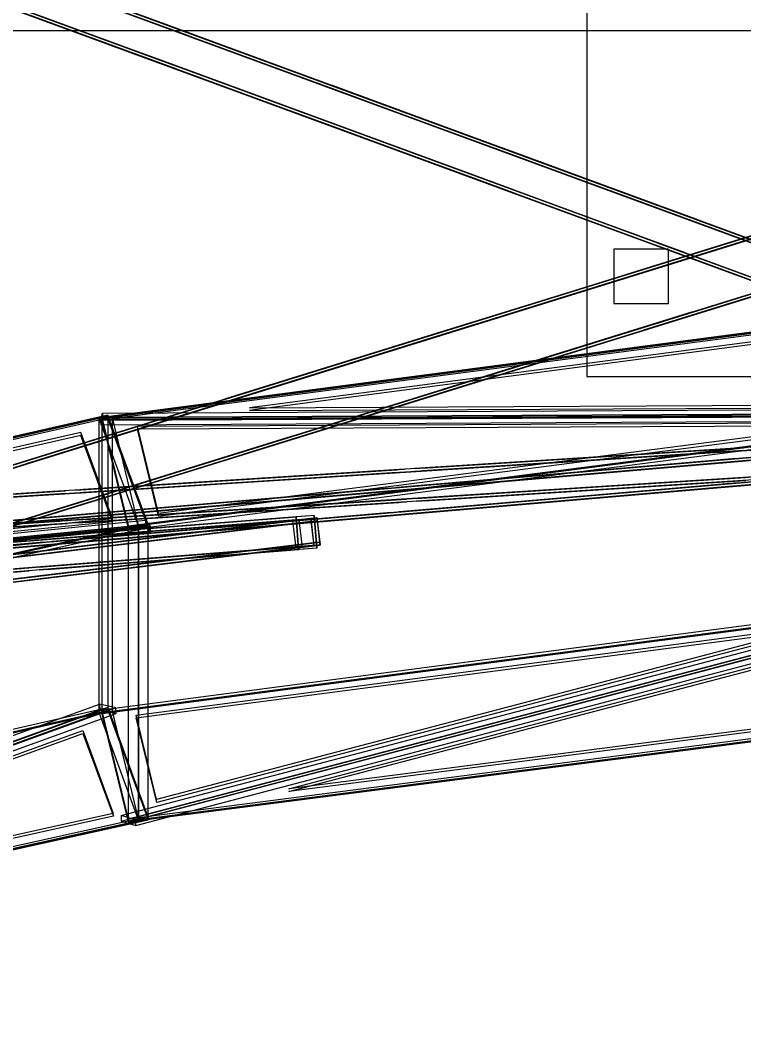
# Model space of a CAD drawing. Header units: millimetres. Extents: x -52000 to 48850, y -48850 to 51750.
# Drawn here: x -10111 to -6136, y -28322 to -22842 of the extents above; entities that cross this region are included whole.
import ezdxf

# ---------------------------------------------------------------- set-up
doc = ezdxf.new("R2010")
doc.units = ezdxf.units.MM
doc.layers.add('D-STR-BASE', color=7, linetype='Continuous', lineweight=25)
doc.layers.add('D-STR-STRC', color=7, linetype='Continuous', lineweight=25)

msp = doc.modelspace()

# ---------------------------------------------------------------- linework, layer by layer
at = {"layer": 'D-STR-BASE'}
for points in [[(-24900, -22900), (24900, -22900), (24900, 22900), (-24900, 22900)], [(-7000, -24800), (7000, -24800), (7000, -21700), (-7000, -21700)], [(-6850, -24400), (-6550, -24400), (-6550, -24100), (-6850, -24100)]]:
    msp.add_lwpolyline(points, close=True, dxfattribs=at)
at = {"layer": 'D-STR-STRC'}
for points in [[(-13456.8, -26312.2), (-13038, -26182.2), (162, -22084.8), (-256.8, -22214.7)], [(-13452.1, -26327.5), (-13033.3, -26197.5), (166.7, -22100), (-252.1, -22230)], [(176.2, -26369.9), (-114.8, -26263), (-11266.1, -22165.6), (-10975.1, -22272.5)], [(181.7, -26354.9), (-109.3, -26248), (-11260.6, -22150.5), (-10969.6, -22257.5)], [(109.3, -26552), (-181.7, -26445.1), (-11333, -22347.7), (-11042, -22454.6)], [(114.8, -26537), (-176.2, -26430.1), (-11327.5, -22332.6), (-11036.5, -22439.6)], [(-13366.7, -26602.5), (-12947.9, -26472.5), (252.1, -22375.1), (-166.7, -22505.1)], [(-13362, -26617.8), (-12943.2, -26487.8), (256.8, -22390.4), (-162, -22520.4)], [(-9187.3, -22912.3), (-9391.7, -22837.2), (-10257.7, -22519)], [(-9184.6, -22913.3), (-10050.6, -22595.1), (-10255, -22520)], [(-9192.8, -22927.4), (-9397.2, -22852.2), (-10263.2, -22534.1)], [(-9190.2, -22928.3), (-10056.1, -22610.2), (-10260.5, -22535)], [(-9259.7, -23109.5), (-9464.2, -23034.3), (-10330.1, -22716.2)], [(-9257.1, -23110.4), (-10123, -22792.3), (-10327.4, -22717.1)], [(-9254.2, -23094.4), (-9458.6, -23019.3), (-10324.6, -22701.1)], [(-9251.5, -23095.4), (-10117.5, -22777.2), (-10321.9, -22702.1)], [(-8263.6, -23268.8), (-8468, -23193.7), (-9333.9, -22875.5)], [(-8260.9, -23269.8), (-9126.8, -22951.6), (-9331.2, -22876.5)], [(-8258, -23253.8), (-8462.5, -23178.7), (-9328.4, -22860.5)], [(-8255.4, -23254.8), (-9121.3, -22936.6), (-9325.7, -22861.5)], [(-8330.5, -23450.9), (-8534.9, -23375.8), (-9400.8, -23057.6)], [(-8327.8, -23451.9), (-9193.7, -23133.7), (-9398.1, -23058.6)], [(-8325, -23435.9), (-8529.4, -23360.8), (-9395.3, -23042.6)], [(-8322.3, -23436.9), (-9188.2, -23118.7), (-9392.6, -23043.6)], [(-7334.3, -23610.3), (-7538.7, -23535.2), (-8404.6, -23217)], [(-7331.6, -23611.2), (-8197.6, -23293.1), (-8402, -23218)], [(-7328.8, -23595.2), (-7533.2, -23520.1), (-8399.1, -23202)], [(-7326.1, -23596.2), (-8192, -23278), (-8396.4, -23202.9)], [(-7401.2, -23792.4), (-7605.6, -23717.3), (-8471.6, -23399.1)], [(-7395.7, -23777.3), (-7600.1, -23702.2), (-8466, -23384)], [(-7393, -23778.3), (-8259, -23460.1), (-8463.4, -23385)], [(-7398.5, -23793.3), (-8264.5, -23475.2), (-8468.9, -23400.1)], [(-6405, -23951.7), (-6609.4, -23876.6), (-7475.4, -23558.4)], [(-6402.3, -23952.7), (-7268.3, -23634.5), (-7472.7, -23559.4)], [(-6399.5, -23936.7), (-6603.9, -23861.6), (-7469.9, -23543.4)], [(-6396.8, -23937.7), (-7262.8, -23619.5), (-7467.2, -23544.4)], [(-6466.4, -24118.8), (-6670.8, -24043.7), (-7536.8, -23725.5)], [(-6463.7, -24119.8), (-7329.7, -23801.6), (-7534.1, -23726.5)], [(-6471.9, -24133.8), (-6676.3, -24058.7), (-7542.3, -23740.5)], [(-6469.2, -24134.8), (-7335.2, -23816.6), (-7539.6, -23741.5)], [(-6782.1, -24240.3), (-6445.1, -24135.7), (-5414.7, -23815.8)], [(-6780.2, -24239.7), (-5749.8, -23919.8), (-5412.8, -23815.2)], [(-6777.3, -24255.5), (-6440.3, -24150.9), (-5409.9, -23831.1)], [(-6775.5, -24255), (-5745, -23935.1), (-5408.1, -23830.5)], [(-5470.2, -24278.1), (-5674.6, -24203), (-6540.6, -23884.9)], [(-5467.5, -24279.1), (-6333.5, -23960.9), (-6537.9, -23885.8)], [(-5475.7, -24293.2), (-5680.1, -24218.1), (-6546.1, -23899.9)], [(-5473.1, -24294.2), (-6339, -23976), (-6543.4, -23900.9)], [(-6691.9, -24530.6), (-6355, -24426), (-5324.5, -24106.1)], [(-6690.1, -24530), (-5659.7, -24210.2), (-5322.7, -24105.6)], [(-5542.7, -24475.3), (-5747.1, -24400.2), (-6613, -24082)], [(-5540, -24476.3), (-6405.9, -24158.1), (-6610.3, -24083)], [(-5537.1, -24460.2), (-5741.5, -24385.1), (-6607.5, -24067)], [(-5534.5, -24461.2), (-6400.4, -24143), (-6604.8, -24067.9)], [(-7882.1, -24581.7), (-7545.1, -24477.1), (-6514.7, -24157.3)], [(-7880.2, -24581.1), (-6849.8, -24261.3), (-6512.8, -24156.7)], [(-6687.2, -24545.9), (-6350.2, -24441.3), (-5319.8, -24121.4)], [(-6685.3, -24545.3), (-5654.9, -24225.4), (-5317.9, -24120.8)], [(-7877.3, -24597), (-7540.3, -24492.4), (-6509.9, -24172.5)], [(-7875.5, -24596.4), (-6845, -24276.6), (-6508.1, -24172)], [(-9661.8, -25025), (-4666.3, -25000.5), (-4812.4, -24388.9)], [(-9661.4, -25040.4), (-4665.9, -25015.9), (-4812, -24404.3)], [(-8852, -24971.8), (-4859.1, -24952.2), (-4975.8, -24463.3)], [(-8851.7, -24987.2), (-4858.7, -24967.6), (-4975.5, -24478.7)], [(-7791.9, -24872.1), (-7455, -24767.5), (-6424.5, -24447.6)], [(-7790.1, -24871.5), (-6759.7, -24551.6), (-6422.7, -24447)], [(-7787.2, -24887.3), (-7450.2, -24782.7), (-6419.8, -24462.9)], [(-7785.3, -24886.8), (-6754.9, -24566.9), (-6417.9, -24462.3)], [(-8982.1, -24923.2), (-8645.1, -24818.6), (-7614.7, -24498.7)], [(-8980.2, -24922.6), (-7949.8, -24602.7), (-7612.8, -24498.1)], [(-8977.3, -24938.5), (-8640.3, -24833.9), (-7609.9, -24514)], [(-8975.5, -24937.9), (-7945, -24618), (-7608.1, -24513.4)], [(-8891.9, -25213.5), (-8555, -25108.9), (-7524.5, -24789)], [(-8890.1, -25212.9), (-7859.7, -24893.1), (-7522.7, -24788.5)], [(-8887.2, -25228.8), (-8550.2, -25124.2), (-7519.8, -24804.3)], [(-8885.3, -25228.2), (-7854.9, -24908.4), (-7517.9, -24803.7)], [(-10082.1, -25264.6), (-9745.1, -25160), (-8714.7, -24840.2)], [(-10080.2, -25264), (-9049.8, -24944.2), (-8712.8, -24839.6)], [(-10077.3, -25279.9), (-9740.3, -25175.3), (-8709.9, -24855.4)], [(-10075.5, -25279.3), (-9045, -24959.5), (-8708.1, -24854.9)], [(-14470.8, -26113.9), (-9408, -25613.3), (-9628.9, -25012.7)], [(-14470.2, -26129.2), (-9407.5, -25628.7), (-9628.3, -25028)], [(-9458.2, -27243.7), (-9458.3, -25624.9), (-9679, -25024.8), (-9679, -26643.6)], [(-9657.6, -25031.5), (-9664.9, -25064.7), (-9665.6, -25033.9), (-9658.3, -25000.7)], [(-9661.8, -25025), (-9515.7, -25625.7), (-4666.3, -25000.5)], [(-9660.5, -26650.5), (-9660.5, -25030.5), (-9661.8, -25025), (-9661.8, -26645)], [(-9515.8, -27244.9), (-9515.8, -25626.1), (-9661.8, -25025.7), (-9661.7, -26644.6)], [(-9661.4, -25040.4), (-9515.3, -25641), (-4665.9, -25015.9)], [(-9626.9, -26638.3), (-9626.9, -25018.3), (-9628.9, -25012.7), (-9628.9, -26632.7)], [(-9408.1, -27232.6), (-9408.1, -25613.8), (-9628.9, -25013.4), (-9628.8, -26632.2)], [(-9459.9, -27237.7), (-9459.9, -25618.9), (-9605.9, -25018.4), (-9605.9, -26637.2)], [(-27131.1, -27041.5), (-27112.5, -27039.9), (-4241.5, -25085.2), (-4260.1, -25086.8)], [(-4249.1, -25086.9), (-4249.1, -25086.9), (-26583.5, -26505), (-26583.5, -26505)], [(-9468.5, -25074.3), (-9352.6, -25550.9), (-5505, -25054.9)], [(-9468.1, -25089.7), (-9352.2, -25566.3), (-5504.7, -25070.3)], [(-27129.7, -27057.4), (-27111.1, -27055.8), (-4240.2, -25101.1), (-4258.8, -25102.7)], [(-13579.8, -25973.2), (-9603.5, -25580), (-9777, -25108.2)], [(-13579.2, -25988.5), (-9602.9, -25595.3), (-9776.4, -25123.6)], [(-9991.9, -25555), (-9655, -25450.4), (-8624.5, -25130.5)], [(-9990.1, -25554.4), (-8959.7, -25234.5), (-8622.7, -25129.9)], [(-9987.2, -25570.2), (-9650.2, -25465.6), (-8619.8, -25145.8)], [(-9985.3, -25569.7), (-8954.9, -25249.8), (-8617.9, -25145.2)], [(-11182.1, -25606.1), (-10845.1, -25501.5), (-9814.7, -25181.6)], [(-11180.2, -25605.5), (-10149.8, -25285.6), (-9812.8, -25181)], [(-11177.3, -25621.4), (-10840.3, -25516.8), (-9809.9, -25196.9)], [(-11175.5, -25620.8), (-10145, -25300.9), (-9808.1, -25196.3)], [(-6180.7, -25193.5), (-7945.1, -25305.5), (-7945.1, -25305.5)], [(-6138.8, -25190.8), (-6138.8, -25190.8), (-7903.2, -25302.9)], [(-6137.8, -25206.8), (-6137.8, -25206.8), (-7902.2, -25318.8)], [(-27119.7, -27175), (-27101.1, -27173.4), (-4230.1, -25218.7), (-4248.7, -25220.3)], [(-27118.3, -27190.9), (-27099.7, -27189.3), (-4228.7, -25234.7), (-4247.4, -25236.3)], [(-4239.8, -25234.6), (-4239.8, -25234.6), (-26574.2, -26652.7), (-26574.2, -26652.7)], [(-8040.1, -25409.9), (-8028.5, -25408.9), (-6210.1, -25253.4)], [(-8009.3, -25407.2), (-6190.9, -25251.8), (-6179.3, -25250.8)], [(-6179.7, -25209.5), (-7944.1, -25321.5), (-7944.1, -25321.5)], [(-8041.9, -25311.7), (-9806.3, -25423.7), (-9806.3, -25423.7)], [(-8000, -25309), (-8000, -25309), (-9764.4, -25421)], [(-8038.7, -25425.8), (-8027.1, -25424.8), (-6208.7, -25269.4)], [(-8008, -25423.2), (-6189.6, -25267.8), (-6177.9, -25266.8)], [(-8040.9, -25327.6), (-9805.3, -25439.7), (-9805.3, -25439.7)], [(-7999, -25325), (-7999, -25325), (-9763.4, -25437)], [(-6170.3, -25357.2), (-7934.7, -25469.2), (-7934.7, -25469.2)], [(-6128.4, -25354.5), (-6128.4, -25354.5), (-7892.8, -25466.5)], [(-6127.4, -25370.5), (-6127.4, -25370.5), (-7891.8, -25482.5)], [(-9861.2, -25427.2), (-9861.2, -25427.2), (-11625.6, -25539.2)], [(-9946, -25572.7), (-9934.4, -25571.7), (-8116, -25416.3)], [(-9915.2, -25570.1), (-8096.8, -25414.7), (-8085.2, -25413.7)], [(-8028.7, -25543.4), (-8017.1, -25542.4), (-6198.7, -25387)], [(-8027.3, -25559.3), (-8015.7, -25558.3), (-6197.3, -25402.9)], [(-7997.9, -25540.7), (-6179.5, -25385.3), (-6167.9, -25384.3)], [(-7996.6, -25556.7), (-6178.1, -25401.3), (-6166.5, -25400.3)], [(-6169.3, -25373.1), (-7933.7, -25485.2), (-7933.7, -25485.2)], [(-9903.1, -25429.8), (-11667.5, -25541.9), (-11667.5, -25541.9)], [(-9902.1, -25445.8), (-11666.5, -25557.8), (-11666.5, -25557.8)], [(-9860.2, -25443.2), (-9860.2, -25443.2), (-11624.6, -25555.2)], [(-11091.9, -25896.4), (-10755, -25791.8), (-9724.5, -25472)], [(-11090.1, -25895.8), (-10059.7, -25576), (-9722.7, -25471.4)], [(-9944.6, -25588.7), (-9933, -25587.7), (-8114.6, -25432.3)], [(-9913.9, -25586.1), (-8095.5, -25430.6), (-8083.9, -25429.6)], [(-8031.5, -25475.3), (-9795.9, -25587.4), (-9795.9, -25587.4)], [(-7989.6, -25472.7), (-7989.6, -25472.7), (-9754, -25584.7)], [(-11087.2, -25911.7), (-10750.2, -25807.1), (-9719.8, -25487.2)], [(-11085.3, -25911.1), (-10054.9, -25591.3), (-9717.9, -25486.7)], [(-8030.5, -25491.3), (-9794.9, -25603.3), (-9794.9, -25603.3)], [(-7988.6, -25488.6), (-7988.6, -25488.6), (-9753, -25600.7)], [(-28036.6, -27937.4), (-28000.7, -27933), (-8479.9, -25576.1), (-8515.8, -25580.4)], [(-8494.7, -25578.9), (-8494.7, -25578.9), (-27121.2, -27041.6), (-27121.2, -27041.6)], [(-11851.9, -25735.6), (-11840.3, -25734.6), (-10021.9, -25579.2)], [(-11821.1, -25733), (-10002.7, -25577.6), (-9991.1, -25576.6)], [(-9850.8, -25590.9), (-9850.8, -25590.9), (-11615.2, -25702.9)], [(-10078.2, -25769), (-8609.6, -25591.7), (-8587.2, -25589)], [(-8637.5, -25574.1), (-10020.7, -25682.7), (-10020.7, -25682.7)], [(-8636.2, -25590), (-10019.5, -25698.7), (-10019.5, -25698.7)], [(-8595.6, -25570.8), (-8595.6, -25570.8), (-9978.9, -25679.4)], [(-8594.4, -25586.7), (-8594.4, -25586.7), (-9977.6, -25695.4)], [(-9934.6, -25706.3), (-9923, -25705.3), (-8104.6, -25549.9)], [(-9933.2, -25722.2), (-9921.6, -25721.2), (-8103.2, -25565.8)], [(-9903.8, -25703.6), (-8085.4, -25548.2), (-8073.8, -25547.2)], [(-9902.5, -25719.6), (-8084.1, -25564.2), (-8072.4, -25563.2)], [(-9420.1, -25619.9), (-9394.2, -25652.7), (-9395.4, -25622.1), (-9421.3, -25589.2)], [(-8614.4, -25592.3), (-8596.4, -25741.2), (-8560.5, -25736.9), (-8578.5, -25588)], [(-8581.5, -25750.2), (-8595.6, -25570.8), (-8595.6, -25570.8), (-8581.5, -25750.2)], [(-8515.8, -25580.4), (-8497.9, -25729.3), (-8461.9, -25725), (-8479.9, -25576.1)], [(-8515.8, -25580.4), (-8497.9, -25729.3), (-8495.5, -25729), (-8513.4, -25580.1)], [(-8481.8, -25742.4), (-8495.9, -25563), (-8495.9, -25563), (-8481.8, -25742.4)], [(-8482.3, -25576.4), (-8464.3, -25725.3), (-8461.9, -25725), (-8479.9, -25576.1)], [(-28034.7, -27953.2), (-27998.8, -27948.9), (-8478, -25591.9), (-8513.9, -25596.3)], [(-14470.8, -26113.9), (-14249.9, -26684.8), (-9408, -25613.3)], [(-14470.2, -26129.2), (-14249.3, -26700.1), (-9407.5, -25628.6)], [(-11850.6, -25751.6), (-11838.9, -25750.6), (-10020.5, -25595.2)], [(-11819.8, -25748.9), (-10001.4, -25593.5), (-9989.8, -25592.5)], [(-9892.7, -25593.5), (-11657.1, -25705.5), (-11657.1, -25705.5)], [(-9891.7, -25609.5), (-11656.1, -25721.5), (-11656.1, -25721.5)], [(-9849.8, -25606.8), (-9849.8, -25606.8), (-11614.2, -25718.9)], [(-10106.7, -25772.5), (-10084.3, -25769.8), (-8615.8, -25592.5)], [(-10104.8, -25788.4), (-10082.4, -25785.7), (-8613.9, -25608.4)], [(-10076.2, -25784.9), (-8607.7, -25607.6), (-8585.3, -25604.9)], [(-9517, -25620.1), (-9517, -27240.1), (-9515.7, -27245.7), (-9515.7, -25625.7)], [(-9410.1, -25607.7), (-9410.1, -27227.7), (-9408, -27233.3), (-9408, -25613.3)], [(-10075.6, -25687), (-10075.6, -25687), (-11531.1, -25801.3)], [(-28020.5, -28070.4), (-27984.6, -28066.1), (-8463.9, -25709.1), (-8499.8, -25713.4)], [(-28018.6, -28086.3), (-27982.7, -28081.9), (-8461.9, -25725), (-8497.9, -25729.3)], [(-8483.1, -25726.5), (-8483.1, -25726.5), (-27109.6, -27189.2), (-27109.6, -27189.2)], [(-11840.5, -25869.1), (-11828.9, -25868.2), (-10010.5, -25712.7)], [(-11839.1, -25885.1), (-11827.5, -25884.1), (-10009.1, -25728.7)], [(-11809.7, -25866.5), (-9991.3, -25711.1), (-9979.7, -25710.1)], [(-11808.4, -25882.5), (-9990, -25727), (-9978.4, -25726.1)], [(-10074.3, -25703), (-10074.3, -25703), (-11529.8, -25817.3)], [(-10090.7, -25905.5), (-10068.3, -25902.8), (-8599.7, -25725.5)], [(-10088.7, -25921.4), (-10066.4, -25918.7), (-8597.8, -25741.4)], [(-10062.1, -25902.1), (-8593.5, -25724.8), (-8571.2, -25722)], [(-10060.2, -25918), (-8591.6, -25740.6), (-8569.2, -25737.9)], [(-8624.7, -25737.6), (-10007.9, -25846.2), (-10007.9, -25846.2)], [(-8623.4, -25753.5), (-10006.6, -25862.2), (-10006.6, -25862.2)], [(-8582.8, -25734.3), (-8582.8, -25734.3), (-9966, -25842.9)], [(-8581.5, -25750.2), (-8581.5, -25750.2), (-9964.8, -25858.9)], [(-10104.6, -25853.8), (-11560.1, -25968.1), (-11560.1, -25968.1)], [(-10062.7, -25850.5), (-10062.7, -25850.5), (-11518.2, -25964.8)], [(-10103.3, -25869.7), (-11558.8, -25984), (-11558.8, -25984)], [(-10061.5, -25866.5), (-10061.5, -25866.5), (-11517, -25980.8)], [(-9516, -27230.3), (-9662.1, -26629.6), (-4812.7, -25993.5)], [(-9515.7, -27245.7), (-9661.8, -26645), (-4812.4, -26008.9)], [(-9516.1, -27230.3), (-4812.8, -25993.5), (-4666.7, -26605.1)], [(-9515.7, -27245.7), (-4812.4, -26008.9), (-4666.3, -26620.5)], [(-8635.5, -27064.1), (-4968.7, -26099.8), (-4854.8, -26576.7)], [(-8635.1, -27079.4), (-4968.3, -26115.2), (-4854.4, -26592.1)], [(-9360.9, -27122.9), (-9473.8, -26659), (-5728.1, -26167.6)], [(-9360.6, -27138.3), (-9473.5, -26674.3), (-5727.8, -26183)], [(-14250.4, -28289.5), (-14471.3, -27718.6), (-9629.5, -26617.4)], [(-14249.9, -28304.8), (-14470.8, -27733.9), (-9628.9, -26632.7)], [(-14250.5, -28289.5), (-9629.6, -26617.4), (-9408.7, -27218)], [(-14249.9, -28304.8), (-9628.9, -26632.7), (-9408, -27233.3)], [(-9584.8, -26619.6), (-9674.8, -26599.8), (-9673.6, -26630.5), (-9583.7, -26650.2)], [(-13262.7, -28009.8), (-9766.1, -26744.5), (-9599, -27199)], [(-13262.1, -28025.1), (-9765.5, -26759.8), (-9598.4, -27214.3)], [(-9476.8, -27234.2), (-9555.7, -27211), (-9555, -27241.7), (-9476, -27265)]]:
    msp.add_lwpolyline(points, close=True, dxfattribs=at)
for points in [[(-13051.1, -26186.3), (148.9, -22088.8)], [(-13038, -26182.2), (162, -22084.8)], [(-109.3, -26248), (-11260.6, -22150.5)], [(-95.4, -26253.1), (-11246.7, -22155.6)], [(-13456.8, -26312.2), (-256.8, -22214.7)], [(-13443.7, -26308.1), (-243.7, -22210.7)], [(167.9, -26349.8), (-10983.4, -22252.4)], [(181.7, -26354.9), (-10969.6, -22257.5)], [(-181.7, -26445.1), (-11333, -22347.7)], [(-167.9, -26450.2), (-11319.1, -22352.7)], [(-12956.3, -26491.9), (243.7, -22394.4)], [(-12943.2, -26487.8), (256.8, -22390.4)], [(95.4, -26546.9), (-11055.8, -22449.5)], [(109.3, -26552), (-11042, -22454.6)], [(-13362, -26617.8), (-162, -22520.4)], [(-13348.9, -26613.7), (-148.9, -22516.3)], [(-9661.8, -25025), (-4812.4, -24388.9)], [(-9660.5, -25030.5), (-4811.1, -24394.3)], [(-9658.3, -25000.7), (-4662.8, -24976.2)], [(-14470.8, -26113.9), (-9628.9, -25012.7)], [(-14468.5, -26119.6), (-9626.9, -25018.3)], [(-9679, -25024.8), (-9628.9, -25013.4)], [(-9665.6, -25033.9), (-4670.1, -25009.4)], [(-9664.9, -25064.7), (-4669.4, -25040.2)], [(-9661.8, -25025.7), (-9605.9, -25018.4)], [(-9657.6, -25031.5), (-4662.1, -25007)], [(-9517, -25620.1), (-4667.5, -24995.1)], [(-9515.7, -25625.7), (-4666.3, -25000.5)], [(-27131.1, -27041.5), (-4260.1, -25086.8)], [(-27129.9, -27041.4), (-4258.9, -25086.7)], [(-27113.7, -27040), (-4242.8, -25085.3)], [(-27112.5, -27039.9), (-4241.5, -25085.2)], [(-4250.1, -25070.9), (-26584.6, -26489)], [(-27118.3, -27190.9), (-4247.4, -25236.3)], [(-27117.1, -27190.8), (-4246.1, -25236.1)], [(-27100.9, -27189.4), (-4230, -25234.8)], [(-27099.7, -27189.3), (-4228.7, -25234.7)], [(-4238.7, -25250.5), (-26573.1, -26668.7)], [(-28036.6, -27937.4), (-8515.8, -25580.4)], [(-28034.2, -27937.1), (-8513.4, -25580.1)], [(-28003.1, -27933.3), (-8482.3, -25576.4)], [(-28000.7, -27933), (-8479.9, -25576.1)], [(-8495.9, -25563), (-27122.4, -27025.7)], [(-14484, -26089.8), (-9421.3, -25589.2)], [(-8614.4, -25592.3), (-8515.8, -25580.4)], [(-8495.9, -25563), (-8595.6, -25570.8)], [(-8578.5, -25588), (-8479.9, -25576.1)], [(-14482.8, -26120.4), (-9420.1, -25619.9)], [(-14458.1, -26122.7), (-9395.4, -25622.1)], [(-14252.1, -26679.1), (-9410.1, -25607.7)], [(-14249.9, -26684.8), (-9408, -25613.3)], [(-9515.8, -25626.1), (-9459.9, -25618.9)], [(-9458.3, -25624.9), (-9408.1, -25613.8)], [(-14456.9, -26153.3), (-9394.2, -25652.7)], [(-28018.6, -28086.3), (-8497.9, -25729.3)], [(-28016.2, -28086), (-8495.5, -25729)], [(-27985.1, -28082.2), (-8464.3, -25725.3)], [(-27982.7, -28081.9), (-8461.9, -25725)], [(-8481.8, -25742.4), (-27108.4, -27205.1)], [(-8596.4, -25741.2), (-8497.9, -25729.3)], [(-8481.8, -25742.4), (-8581.5, -25750.2)], [(-8560.5, -25736.9), (-8461.9, -25725)], [(-9555.7, -27211), (-4852.4, -25974.2)], [(-9661.8, -26645), (-4812.4, -26008.9)], [(-9660.5, -26650.5), (-4811.1, -26014.3)], [(-9555, -27241.7), (-4851.6, -26004.9)], [(-9476.8, -27234.2), (-4773.4, -25997.4)], [(-9476, -27265), (-4772.7, -26028.2)], [(-14470.8, -27733.9), (-9628.9, -26632.7)], [(-14295.7, -28272), (-9674.8, -26599.8)], [(-14294.5, -28302.6), (-9673.6, -26630.5)], [(-14205.8, -28291.8), (-9584.8, -26619.6)], [(-9679, -26643.6), (-9628.8, -26632.2)], [(-9517, -27240.1), (-4667.5, -26615.1)], [(-9515.7, -27245.7), (-4666.3, -26620.5)], [(-14468.5, -27739.6), (-9626.9, -26638.3)], [(-14204.6, -28322.4), (-9583.7, -26650.2)], [(-9661.7, -26644.6), (-9605.9, -26637.2)], [(-14252.1, -28299.1), (-9410.1, -27227.7)], [(-14249.9, -28304.8), (-9408, -27233.3)], [(-9458.2, -27243.7), (-9408.1, -27232.6)], [(-9515.8, -27244.9), (-9459.9, -27237.7)]]:
    msp.add_lwpolyline(points, dxfattribs=at)

doc.saveas('drawing.dxf')
